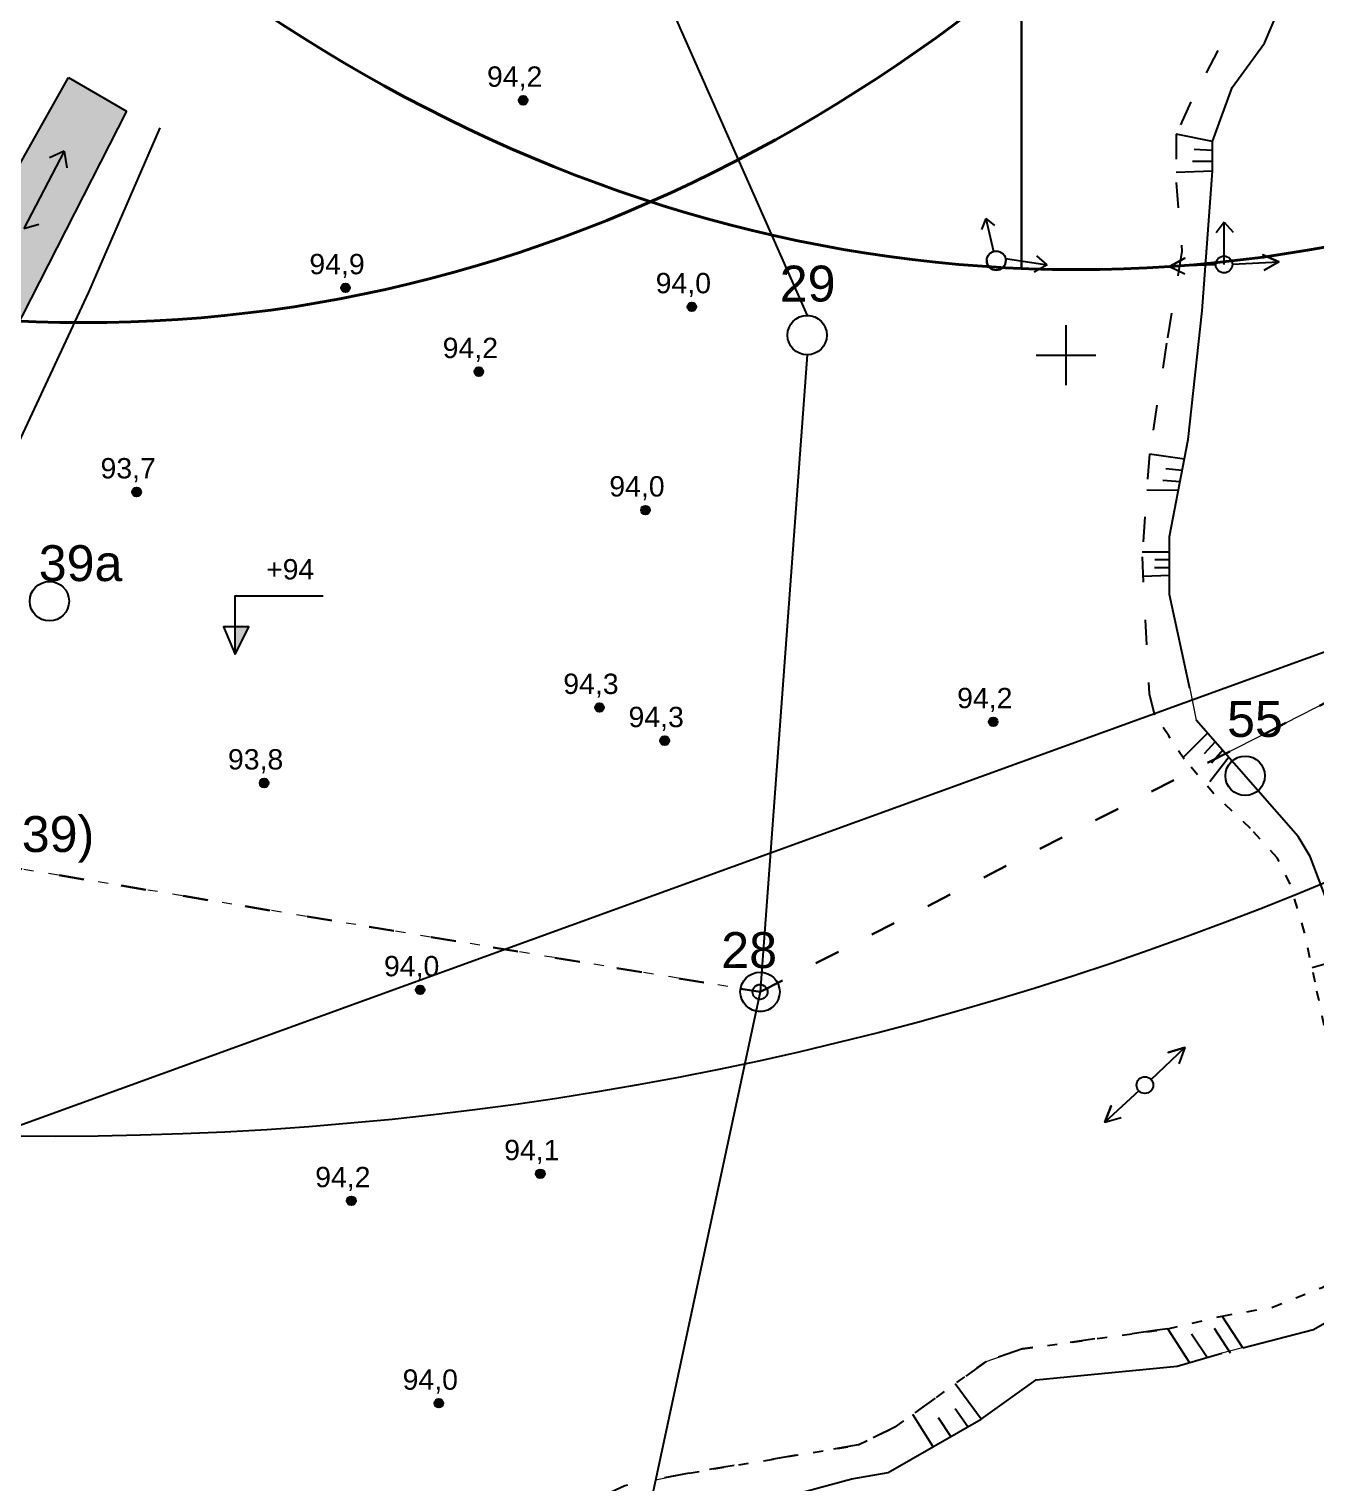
# Model space of a CAD drawing. Header units: millimetres. Extents: x 6127 to 9314, y 4730 to 7085.
# Drawn here: x 7026.7 to 7241.8, y 5411.5 to 5654.5 of the extents above; entities that cross this region are included whole.
import ezdxf

# ---------------------------------------------------------------- set-up
doc = ezdxf.new("R2010")
doc.units = ezdxf.units.MM
doc.header["$LTSCALE"] = 0.7
doc.linetypes.add('ACAD_ISO03W100', pattern=[30, 12, -18])
doc.layers.add('ИзосеймРадиус', color=90, linetype='Continuous', lineweight=30)
doc.layers.add('СейсмобезпечнаВідстань', color=210, linetype='Continuous', lineweight=30)
for name, color, linetype in [('посл', 7, 'Continuous'), ('свердловини', 7, 'Continuous'), ('чорн', 255, 'Continuous')]:
    doc.layers.add(name, color=color, linetype=linetype)
doc.styles.get("Standard").update_dxf_attribs({"font": 'arial.ttf'})

# ---------------------------------------------------------------- blocks, each defined once
blk = doc.blocks.new('2')
at = {"layer": 'чорн', "color": 7, "ltscale": 0.2, "transparency": 33554687}
for points in [[(5384.23, 2474.06), (5382.07, 2477.27), (5383.33, 2476.55), (5382.07, 2477.27), (5382.25, 2475.85)], [(5385.02, 2472.91), (5387.23, 2469.73), (5387.02, 2471.17), (5387.23, 2469.73), (5385.97, 2470.41)]]:
    blk.add_lwpolyline(points, dxfattribs=at)
blk.add_circle((5384.63, 2473.49), 0.697, dxfattribs=at)

msp = doc.modelspace()

# ---------------------------------------------------------------- hatches: boundary and pattern name
at = {"ltscale": 0.2, "transparency": 33554687}
h = msp.add_hatch(color=8, dxfattribs=at)
h.dxf.hatch_style = 1
h.paths.add_polyline_path([(6932.49, 5448.84), (6935.43, 5456.48), (6938.55, 5459.27), (6946.32, 5468.63), (6949.67, 5476.59), (6963.4, 5503.65), (6969.99, 5518.83), (6974.64, 5528.34), (6986.17, 5547.89), (6976.48, 5557), (6967.7, 5544.08), (6966.63, 5542.19, -0.375086), (6967.26, 5541.47, -0.711304), (6965.95, 5541.01), (6954.43, 5520.84), (6941.01, 5494.45), (6928.8, 5475.25), (6920.79, 5466.74), (6918.21, 5463.96), (6914.35, 5463.96), (6903.16, 5465.19, -1), (6901.71, 5465.36), (6893.74, 5466.24), (6884.29, 5463.46), (6878.17, 5455.64), (6874.5, 5445.09), (6876.42, 5431.69), (6882.49, 5419.53), (6906.32, 5428.17), (6906.64, 5431.26), (6909.98, 5433.74), (6915.19, 5431.39), (6930.14, 5436.81), (6930.15, 5439.98)])
h.paths.add_polyline_path([(6931.56, 5459.49, -1), (6933.02, 5459.49, -1)], flags=16)
h.paths.add_polyline_path([(6955.7, 5508.9, -1), (6957.17, 5508.9, -1)], flags=16)
h.paths.add_polyline_path([(6995.38, 5559.69), (7011.67, 5582.06), (7020.54, 5596.74), (7043, 5640.79), (7033.31, 5646.4), (7011.05, 5606.86), (6986.45, 5571.67), (6976.48, 5557), (6986.23, 5547.84)])
h.paths.add_polyline_path([(6991.88, 5567.6, -1), (6993.34, 5567.6, -1)], flags=16)
h.paths.add_polyline_path([(6930.14, 5429.58), (6930.14, 5431.9), (6930.14, 5436.81), (6915.19, 5431.39), (6915.93, 5431.05), (6921.22, 5420.53), (6927.89, 5415.51), (6938.99, 5421.04)])
h.paths.add_polyline_path([(6907.29, 5421.21), (6905.85, 5423.55), (6906.32, 5428.17), (6882.49, 5419.53), (6883.81, 5416.88), (6889.71, 5409.32), (6913.96, 5391.37), (6940.64, 5386.14), (6921.93, 5402.87)])
h.paths.add_polyline_path([(6967.2, 5540.59), (6980.78, 5540.57), (6980.79, 5547.58), (6967.2, 5547.59)], flags=24)
h.paths.add_polyline_path([(6924.88, 5459.89), (6938.47, 5459.88), (6938.47, 5466.88), (6924.89, 5466.9)], flags=24)
h.paths.add_polyline_path([(6949.03, 5509.3), (6962.61, 5509.28), (6962.62, 5516.29), (6949.04, 5516.31)], flags=24)
h.paths.add_polyline_path([(6993.6, 5566.72), (7004.54, 5566.7), (7004.55, 5573.71), (6993.61, 5573.72)], flags=24)
h.paths.add_polyline_path([(6994.88, 5580.31), (7017.56, 5580.68), (7017.39, 5590.98), (6994.71, 5590.61)], flags=24)
h.paths.add_polyline_path([(6989.1, 5573.02), (7019.2, 5573.51), (7019.07, 5581.76), (6988.97, 5581.26)], flags=24)
at = {"layer": 'чорн', "ltscale": 0.2}
h = msp.add_hatch(color=256, dxfattribs=at)
h.dxf.hatch_style = 1
h.paths.add_polyline_path([(7110.02, 5642.59, 1), (7108.55, 5642.59, 1)])
h = msp.add_hatch(color=256, dxfattribs=at)
h.dxf.hatch_style = 1
h.paths.add_polyline_path([(7080.34, 5611.26, 1), (7078.87, 5611.26, 1)])
h = msp.add_hatch(color=256, dxfattribs=at)
h.dxf.hatch_style = 1
h.paths.add_polyline_path([(7138.21, 5608.08, 1), (7136.74, 5608.08, 1)])
h = msp.add_hatch(color=256, dxfattribs=at)
h.dxf.hatch_style = 1
h.paths.add_polyline_path([(7102.62, 5597.25, 1), (7101.15, 5597.25, 1)])
h = msp.add_hatch(color=256, dxfattribs=at)
h.dxf.hatch_style = 1
h.paths.add_polyline_path([(7045.43, 5577.14, 1), (7043.97, 5577.14, 1)])
h = msp.add_hatch(color=256, dxfattribs=at)
h.dxf.hatch_style = 1
h.paths.add_polyline_path([(7130.46, 5574.12, 1), (7128.99, 5574.12, 1)])
h = msp.add_hatch(color=0, dxfattribs=at)
h.dxf.hatch_style = 1
h.set_gradient(color1=(255, 255, 255), tint=1)
h.paths.add_polyline_path([(7061.16, 5549.99), (7063.45, 5554.61), (7061.16, 5554.62)])
h = msp.add_hatch(color=256, dxfattribs=at)
h.dxf.hatch_style = 1
h.paths.add_polyline_path([(7122.77, 5541.12, 1), (7121.3, 5541.12, 1)])
h = msp.add_hatch(color=256, dxfattribs=at)
h.dxf.hatch_style = 1
h.paths.add_polyline_path([(7188.58, 5538.74, 1), (7187.11, 5538.74, 1)])
h = msp.add_hatch(color=256, dxfattribs=at)
h.dxf.hatch_style = 1
h.paths.add_polyline_path([(7133.67, 5535.58, 1), (7132.2, 5535.58, 1)])
h = msp.add_hatch(color=256, dxfattribs=at)
h.dxf.hatch_style = 1
h.paths.add_polyline_path([(7066.73, 5528.5, 1), (7065.26, 5528.51, 1)])
h = msp.add_hatch(color=256, dxfattribs=at)
h.dxf.hatch_style = 1
h.paths.add_polyline_path([(7092.81, 5493.95, 1), (7091.35, 5493.95, 1)])
h = msp.add_hatch(color=256, dxfattribs=at)
h.dxf.hatch_style = 1
h.paths.add_polyline_path([(7112.89, 5463.21, 1), (7111.43, 5463.21, 1)])
h = msp.add_hatch(color=256, dxfattribs=at)
h.dxf.hatch_style = 1
h.paths.add_polyline_path([(7081.31, 5458.7, 1), (7079.84, 5458.7, 1)])
h = msp.add_hatch(color=256, dxfattribs=at)
h.dxf.hatch_style = 1
h.paths.add_polyline_path([(7095.92, 5424.85, 1), (7094.45, 5424.86, 1)])

# ---------------------------------------------------------------- linework, layer by layer
at = {"ltscale": 0.2, "transparency": 33554687}
msp.add_lwpolyline([(7033.31, 5646.4), (7043, 5640.79)], dxfattribs=at)
at = {"color": 3, "ltscale": 0.2, "transparency": 33554687}
for centre, radius in [((7031.15, 6019.46), 550), ((7118.46, 5800.5), 553)]:
    msp.add_circle(centre, radius, dxfattribs=at)
at = {"layer": 'ИзосеймРадиус', "color": 6, "lineweight": 40, "ltscale": 0.2, "transparency": 33554687}
for centre in [(7199.06, 6028.97), (7033.19, 6020.11)]:
    msp.add_ellipse(centre, major_axis=(6.57, -414.64), ratio=0.737732, dxfattribs=at)
at = {"layer": 'посл', "ltscale": 0.7, "transparency": 33554687}
msp.add_lwpolyline([(7229.54, 5434.14), (7241.33, 5437.16), (7245.17, 5439.36), (7250.73, 5442.55), (7254.7, 5446.55), (7257.98, 5452.82), (7257.98, 5458.84), (7249.17, 5484.44), (7247.45, 5491.99), (7246.11, 5497.86), (7243.6, 5508.87), (7240.78, 5516.21), (7238.81, 5519.55), (7221.76, 5539.03)], dxfattribs=at)
at = {"layer": 'свердловини', "color": 7, "ltscale": 0.5}
for p, q in [((7067.85, 5807.62), (7156.74, 5606.64)), ((7156.75, 5600.06), (7148.87, 5493.6)), ((7305.65, 5573.02), (6846.22, 5406.37)), ((7148.87, 5493.6), (7117.98, 5349.39))]:
    msp.add_line(p, q, dxfattribs=at)
at = {"layer": 'свердловини', "color": 5, "linetype": 'ACAD_ISO03W100', "lineweight": 30, "ltscale": 0.5}
for p, q in [((7148.87, 5493.6), (7307.45, 5574.73)), ((7021.39, 5514.81), (7148.87, 5493.6))]:
    msp.add_line(p, q, dxfattribs=at)
at = {"layer": 'свердловини', "color": 7}
for centre in [(7156.75, 5603.35), (7030.12, 5558.88), (7229.93, 5529.72), (7148.87, 5493.6)]:
    msp.add_circle(centre, 3.29, dxfattribs=at)
at = {"layer": 'СейсмобезпечнаВідстань', "color": 6, "ltscale": 0.2, "transparency": 33554687}
msp.add_line((7192.57, 6443.6), (7192.57, 5614.47), dxfattribs=at)
at = {"layer": 'чорн', "color": 7, "lineweight": 0, "ltscale": 0.2}
for p, q in [((7099.57, 5735.91), (7156.74, 5606.64)), ((7240.06, 5668.33), (7233.17, 5652.15)), ((7233.17, 5652.15), (7227.76, 5644.72)), ((7227.76, 5644.72), (7224.5, 5635.73)), ((7224.5, 5635.73), (7224.49, 5630.73)), ((7224.49, 5630.73), (7222.78, 5607.42)), ((7222.78, 5607.42), (7220.42, 5585.89)), ((7156.75, 5600.06), (7149.11, 5496.88)), ((7220.42, 5585.89), (7217.29, 5569.72)), ((7217.29, 5569.72), (7217.28, 5559.99)), ((7217.28, 5559.99), (7220.67, 5544.3)), ((7220.67, 5544.3), (7221.76, 5539.03)), ((7148.18, 5490.38), (7131.41, 5412.09)), ((7215.24, 5437.05), (7217.02, 5437.27)), ((7241.33, 5437.16), (7226.02, 5433.24)), ((7186.66, 5431.85), (7192.72, 5433.93)), ((7226.02, 5433.24), (7218.56, 5431.06)), ((7218.56, 5431.06), (7195.01, 5428.77)), ((7195.01, 5428.77), (7185.81, 5422.18)), ((7185.81, 5422.18), (7170.3, 5413.29)), ((7131.41, 5412.09), (7137.02, 5413.2)), ((7170.3, 5413.29), (7164.23, 5412.21)), ((7164.23, 5412.21), (7152.44, 5409.04))]:
    msp.add_line(p, q, dxfattribs=at)
at = {"layer": 'чорн', "color": 7, "ltscale": 0.15}
for p, q in [((7233.17, 5652.15), (7240.06, 5668.33)), ((7227.76, 5644.72), (7233.17, 5652.15)), ((7011.05, 5606.86), (7033.31, 5646.4)), ((7224.5, 5635.73), (7227.76, 5644.72)), ((7043, 5640.79), (7020.54, 5596.74)), ((7036.73, 5610.51), (7048.62, 5637.98)), ((7224.49, 5630.73), (7224.5, 5635.73)), ((7222.78, 5607.42), (7224.49, 5630.73)), ((7019.97, 5574.61), (7036.73, 5610.51)), ((7220.42, 5585.89), (7222.78, 5607.42)), ((7217.29, 5569.72), (7220.42, 5585.89)), ((7217.28, 5559.99), (7217.29, 5569.72)), ((7220.67, 5544.3), (7217.28, 5559.99)), ((7218.56, 5431.06), (7226.02, 5433.24)), ((7195.01, 5428.77), (7218.56, 5431.06)), ((7185.81, 5422.18), (7195.01, 5428.77)), ((7170.3, 5413.29), (7185.81, 5422.18)), ((7164.23, 5412.21), (7170.3, 5413.29)), ((7152.44, 5409.04), (7164.23, 5412.21))]:
    msp.add_line(p, q, dxfattribs=at)
at = {"layer": 'чорн', "color": 7, "ltscale": 0.2, "transparency": 33554687}
for p, q in [((7199.99, 5604.99), (7199.99, 5594.99)), ((7194.99, 5599.99), (7204.99, 5599.99)), ((7194.99, 5599.99), (7199.99, 5599.99))]:
    msp.add_line(p, q, dxfattribs=at)
at = {"layer": 'чорн', "ltscale": 0.2, "transparency": 33554687}
msp.add_line((7194.99, 5599.99), (7194.99, 5599.99), dxfattribs=at)
at = {"layer": 'чорн', "color": 5, "lineweight": 0, "ltscale": 0.2}
msp.add_line((7226.06, 5533.09), (7250.76, 5545.72), dxfattribs=at)
at = {"layer": 'чорн', "color": 5, "linetype": 'ACAD_ISO03W100', "lineweight": 0, "ltscale": 0.2}
msp.add_line((7147.64, 5493.81), (7024.64, 5514.27), dxfattribs=at)
at = {"layer": 'чорн', "color": 7, "linetype": 'ACAD_ISO03W100', "ltscale": 0.2}
for p, q in [((7192.72, 5433.93), (7215.24, 5437.05)), ((7171.53, 5420.93), (7186.66, 5431.85)), ((7165.29, 5417.89), (7171.53, 5420.93)), ((7137.02, 5413.2), (7165.29, 5417.89))]:
    msp.add_line(p, q, dxfattribs=at)
at = {"layer": 'чорн', "color": 7, "linetype": 'ACAD_ISO03W100', "ltscale": 0.5, "transparency": 33554687}
for points in [[(7229.77, 5660.05), (7225.38, 5650.89), (7220.87, 5642.33), (7218.4, 5636.93), (7218.39, 5628.83), (7219.36, 5617.39), (7216.81, 5602), (7213.94, 5583.48), (7212.7, 5566.28), (7213.9, 5543.46), (7214.74, 5540.04)], [(7217.02, 5437.27), (7215.24, 5437.05), (7192.72, 5433.93), (7186.66, 5431.85), (7171.53, 5420.93), (7165.29, 5417.89), (7137.02, 5413.2), (7126.26, 5411.08), (7105.62, 5401.44), (7094.29, 5397.47), (7067.59, 5399.9), (7055.91, 5401.4), (7041.12, 5403.09), (7021.16, 5407.15)]]:
    msp.add_lwpolyline(points, dxfattribs=at)
at = {"layer": 'чорн', "color": 7, "ltscale": 0.2}
for points in [[(7224.5, 5635.73), (7218.4, 5636.92)], [(7224.49, 5634.19), (7221.42, 5634.35)], [(7224.49, 5632.37), (7221.16, 5632.37)], [(7224.49, 5630.73), (7218.4, 5630.54)], [(7186.63, 5622.82), (7185.89, 5621.01)], [(7186.63, 5622.82), (7187.86, 5617.31)], [(7186.63, 5622.82), (7188.05, 5621.68)], [(7226.41, 5615.16), (7226.41, 5622.23)], [(7226.41, 5622.23), (7227.92, 5620.53)], [(7189.9, 5616.14), (7196.86, 5615.08)], [(7196.86, 5615.08), (7194.68, 5613.87)], [(7196.86, 5615.08), (7195.15, 5616.6)], [(7219.79, 5582.63), (7213.94, 5583.48)], [(7219.42, 5580.72), (7216.67, 5580.99)], [(7219.05, 5578.85), (7216.17, 5579.08)], [(7218.77, 5577.38), (7213.5, 5577.44)], [(7217.29, 5567.07), (7212.75, 5567.07)], [(7217.28, 5564.46), (7214.77, 5564.46)], [(7217.28, 5565.78), (7214.82, 5565.79)], [(7217.28, 5563.16), (7212.87, 5563.01)], [(7061.16, 5549.99), (7061.17, 5559.78), (7075.87, 5559.77)], [(7061.16, 5549.99), (7063.45, 5554.61), (7059.2, 5554.62), (7061.16, 5549.99)], [(7220.62, 5431.66), (7217.02, 5437.27)], [(7227.46, 5433.24), (7224.8, 5437.36)], [(7223.57, 5432.53), (7220.98, 5436.39)], [(7185.81, 5422.18), (7181.47, 5428.11)], [(7177.8, 5417.59), (7174.39, 5423)], [(7183.59, 5420.91), (7181.48, 5423.94)], [(7180.75, 5419.28), (7178.69, 5422.44)]]:
    msp.add_lwpolyline(points, dxfattribs=at)
at = {"layer": 'чорн', "color": 1, "ltscale": 0.2, "transparency": 33554687}
for points in [[(7032.61, 5634.08), (7025.87, 5621.15)], [(7032.61, 5634.08), (7030.16, 5632.96)], [(7032.61, 5634.08), (7033.04, 5631.3)], [(7025.87, 5621.15), (7028.34, 5621.91)]]:
    msp.add_lwpolyline(points, dxfattribs=at)
at = {"layer": 'чорн', "ltscale": 0.2}
msp.add_lwpolyline([(7226.41, 5622.23), (7225.12, 5620.43)], dxfattribs=at)
at = {"layer": 'чорн', "color": 7, "linetype": 'ACAD_ISO03W100', "ltscale": 0.2, "transparency": 33554687}
msp.add_lwpolyline([(7217.02, 5437.27), (7226.1, 5439.44), (7234.5, 5440.9), (7242.96, 5444.28), (7247.59, 5447.45), (7251.38, 5451.42), (7252.84, 5455.61), (7252.84, 5458.88), (7251.27, 5462.59), (7249.46, 5469.12), (7246.83, 5475.88), (7244.01, 5483.87), (7241.62, 5495.21), (7239.87, 5503.54), (7237.45, 5511.6), (7235.29, 5516.01), (7230.84, 5520.91), (7224.71, 5526.69), (7219.75, 5532.5), (7217.19, 5536.37), (7214.75, 5540.05)], dxfattribs=at)
at = {"layer": 'чорн', "color": 7, "ltscale": 0.2, "transparency": 33554687}
for points in [[(7223.63, 5536.84), (7219.46, 5532.65)], [(7224.95, 5535.4), (7223.09, 5533.37)], [(7227.24, 5532.89), (7224.05, 5528.7)], [(7226.23, 5534), (7224.33, 5531.82)], [(7245.83, 5498.94), (7241.12, 5497.61)], [(7229.54, 5434.14), (7226.1, 5439.44)]]:
    msp.add_lwpolyline(points, dxfattribs=at)
at = {"layer": 'чорн', "color": 7, "ltscale": 0.2}
for centre, radius in [((7109.29, 5642.59), 0.733), ((7188.35, 5615.8), 1.59), ((7079.6, 5611.26), 0.733), ((7137.48, 5608.08), 0.733), ((7101.89, 5597.25), 0.733), ((7044.7, 5577.14), 0.733), ((7129.72, 5574.12), 0.733), ((7122.04, 5541.12), 0.733), ((7187.84, 5538.74), 0.733), ((7132.94, 5535.58), 0.733), ((7066, 5528.51), 0.733), ((7092.08, 5493.95), 0.733), ((7112.16, 5463.21), 0.733), ((7080.58, 5458.7), 0.733), ((7095.19, 5424.86), 0.733)]:
    msp.add_circle(centre, radius, dxfattribs=at)
at = {"layer": 'чорн', "ltscale": 0.2}
msp.add_circle((7148.87, 5493.6), 1.25, dxfattribs=at)
at = {"layer": 'чорн', "color": 7, "lineweight": 0, "ltscale": 0.2}
for centre, radius, start, end in [((7188.35, 5615.8), 1.59, 0, 180), ((7156.75, 5603.35), 3.29, 0, 90.0699), ((7156.75, 5603.35), 3.29, 270.0699, 0), ((7148.87, 5493.6), 3.29, 0, 85.7656), ((7148.87, 5493.6), 3.29, 257.9081, 0)]:
    msp.add_arc(centre, radius, start, end, dxfattribs=at)
at = {"layer": 'чорн', "color": 7, "ltscale": 0.2}
msp.add_arc((7188.35, 5615.8), 1.59, 180, 0, dxfattribs=at)
at = {"layer": 'чорн', "color": 255, "lineweight": 0, "ltscale": 0.2}
for start, end in [(170.5561, 180), (180, 0), (0, 170.5561)]:
    msp.add_arc((7148.87, 5493.6), 1.25, start, end, dxfattribs=at)

# ---------------------------------------------------------------- block references
at = {"layer": 'чорн', "color": 7, "xscale": 2, "yscale": 2, "zscale": 2, "rotation": 58.05569911034795}
msp.add_blockref('2', (5726.27, -6140.66), dxfattribs=at)
at = {"layer": 'чорн', "color": 7, "lineweight": -2, "transparency": 33554687, "xscale": 1.999999999999999, "yscale": 1.999999999999999, "zscale": 1.999999999999999, "rotation": 98.6401102856929}
msp.add_blockref('2', (13721.86, -4425.84), dxfattribs=at)

# ---------------------------------------------------------------- texts
at = {"layer": 'свердловини', "ltscale": 0.5}
for s, p in [('29', (7152.17, 5608.96)), ('39а', (7028.35, 5562.24)), ('55', (7226.92, 5536.2)), ('59(39)', (7013.4, 5516.96)), ('28', (7142.4, 5497.58))]:
    msp.add_text(s, height=6, rotation=0.0699, dxfattribs=at).set_placement(p)
at = {"layer": 'чорн', "color": 7, "ltscale": 0.2, "char_height": 3.4, "attachment_point": 1, "rotation": 359.9325}
for s, insert in [('94,2', (7103.25, 5648.26)), ('94,9', (7073.57, 5616.93)), ('94,0', (7131.44, 5613.75)), ('94,2', (7095.85, 5602.92)), ('93,7', (7038.67, 5582.81)), ('94,0', (7123.69, 5579.79)), ('+94', (7066.34, 5565.93)), ('94,3', (7116, 5546.79)), ('94,2', (7181.81, 5544.41)), ('94,3', (7126.9, 5541.25)), ('93,8', (7059.96, 5534.17)), ('94,0', (7086.04, 5499.61)), ('94,1', (7106.12, 5468.88)), ('94,2', (7074.54, 5464.37)), ('94,0', (7089.15, 5430.52))]:
    msp.add_mtext_dynamic_manual_height_columns(s, width=2.4374, gutter_width=12.5, heights=[0], dxfattribs=dict(at, insert=insert))

doc.saveas('drawing.dxf')
